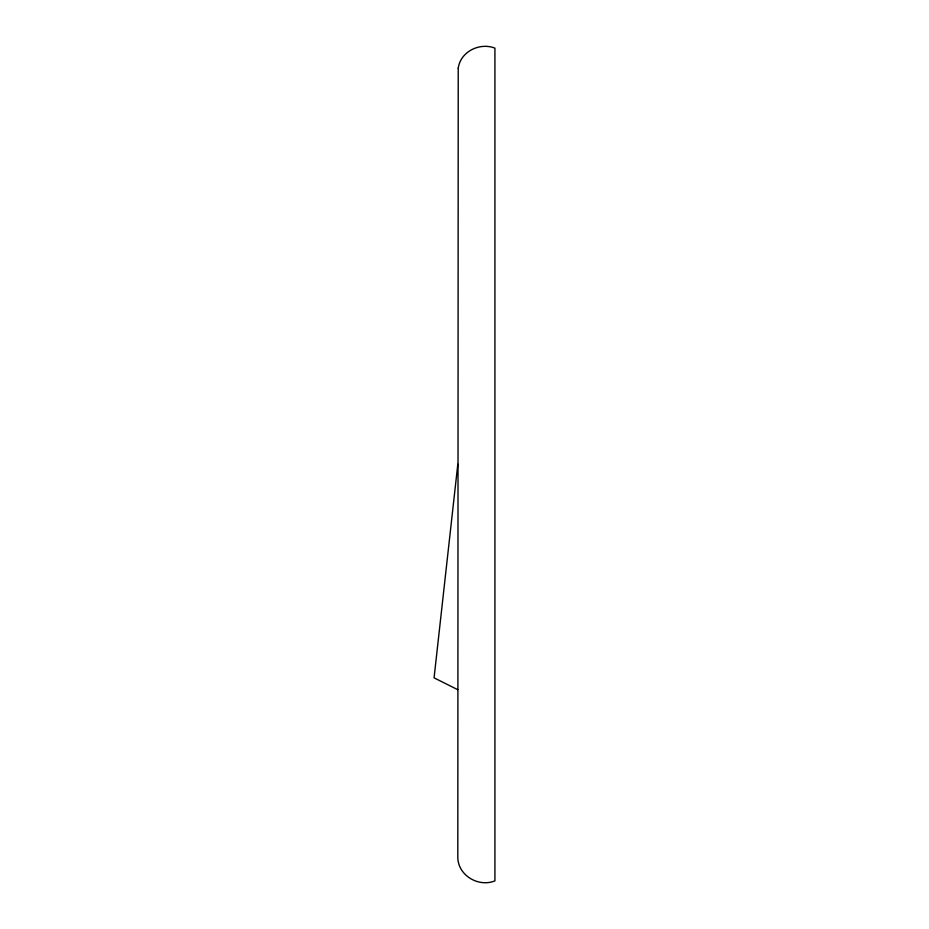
<?xml version="1.0" encoding="UTF-8"?>
<svg xmlns="http://www.w3.org/2000/svg" width="929" height="929" viewBox="0 0 929 929"><rect width="100%" height="100%" fill="white"/><g stroke="black" fill="none" stroke-linecap="round" stroke-linejoin="round"><path stroke-width="1.39" d="M457.811 464.256L434.075 677.845L457.811 689.713M458.229 68.258L457.811 856.329C457.207 874.979 478.18 887.694 494.925 880.878L494.925 48.122C479.782 42.188 460.436 51.525 458.229 68.258"/></g></svg>
